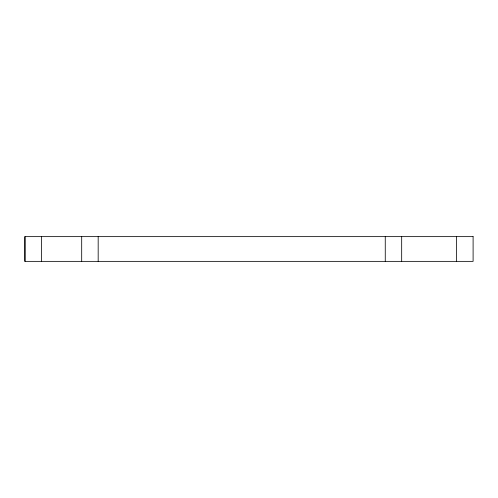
<?xml version="1.0" encoding="UTF-8"?>
<svg xmlns="http://www.w3.org/2000/svg" width="498" height="498" viewBox="0 0 498 498"><rect width="100%" height="100%" fill="white"/><g stroke="black" fill="none" stroke-linecap="round" stroke-linejoin="round"><path stroke-width="0.75" d="M456.616 236.637L456.616 261.363M401.674 236.637L401.674 261.363M385.259 236.637L385.265 261.363M98.174 236.637L98.174 261.363M81.691 236.637L81.691 261.363M41.459 236.637L41.459 261.363M24.975 236.637L24.975 261.363M473.1 236.637L24.9 236.637L24.9 261.363L473.1 261.363L473.1 236.637"/></g></svg>
